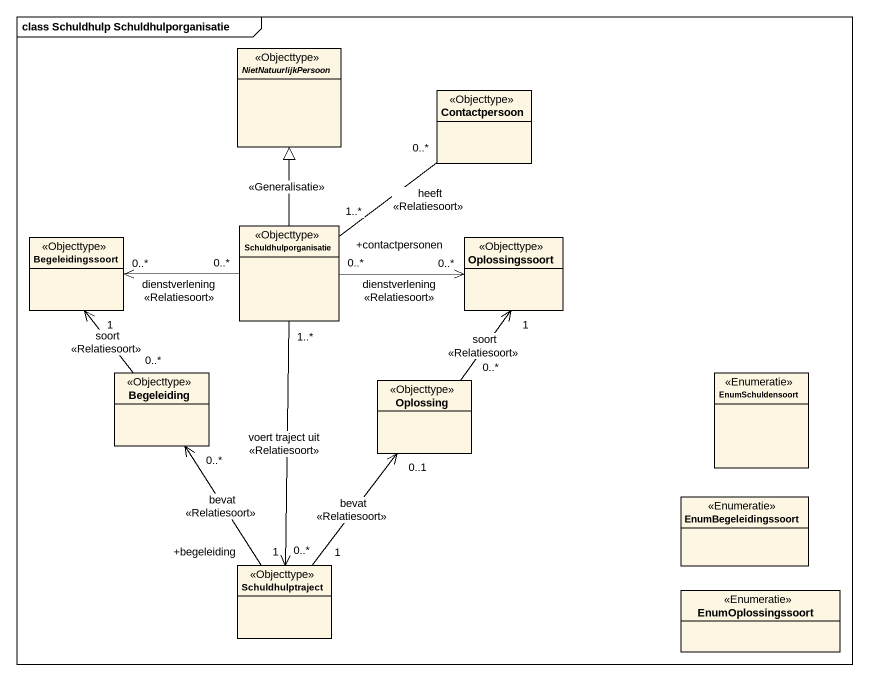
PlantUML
@startuml
mainframe class Schuldhulp Schuldhulporganisatie
hide circle
hide empty members
abstract class NietNatuurlijkPersoon <<Objecttype>>
class Contactpersoon <<Objecttype>>
class Begeleidingssoort <<Objecttype>>
class Schuldhulporganisatie <<Objecttype>>
class Oplossingssoort <<Objecttype>>
class Begeleiding <<Objecttype>>
enum EnumSchuldensoort <<Enumeratie>>
class Oplossing <<Objecttype>>
enum EnumBegeleidingssoort <<Enumeratie>>
class Schuldhulptraject <<Objecttype>>
enum EnumOplossingssoort <<Enumeratie>>
Schuldhulporganisatie -up-|> NietNatuurlijkPersoon : <<Generalisatie>>
Schuldhulporganisatie "+contactpersonen\n1..*" -up- "0..*" Contactpersoon : heeft\n<<Relatiesoort>>
Schuldhulporganisatie "0..*" -left-> "0..*" Begeleidingssoort : dienstverlening\n<<Relatiesoort>>
Schuldhulporganisatie "0..*" -right-> "0..*" Oplossingssoort : dienstverlening\n<<Relatiesoort>>
Schuldhulporganisatie "1..*" --> "0..*" Schuldhulptraject : voert traject uit\n<<Relatiesoort>>
Begeleiding "0..*" -up-> "1" Begeleidingssoort : soort\n<<Relatiesoort>>
Oplossing "0..*" -up-> "1" Oplossingssoort : soort\n<<Relatiesoort>>
Schuldhulptraject "+begeleiding\n1" -up-> "0..*" Begeleiding : bevat\n<<Relatiesoort>>
Schuldhulptraject "1" -up-> "0..1" Oplossing : bevat\n<<Relatiesoort>>
@enduml
